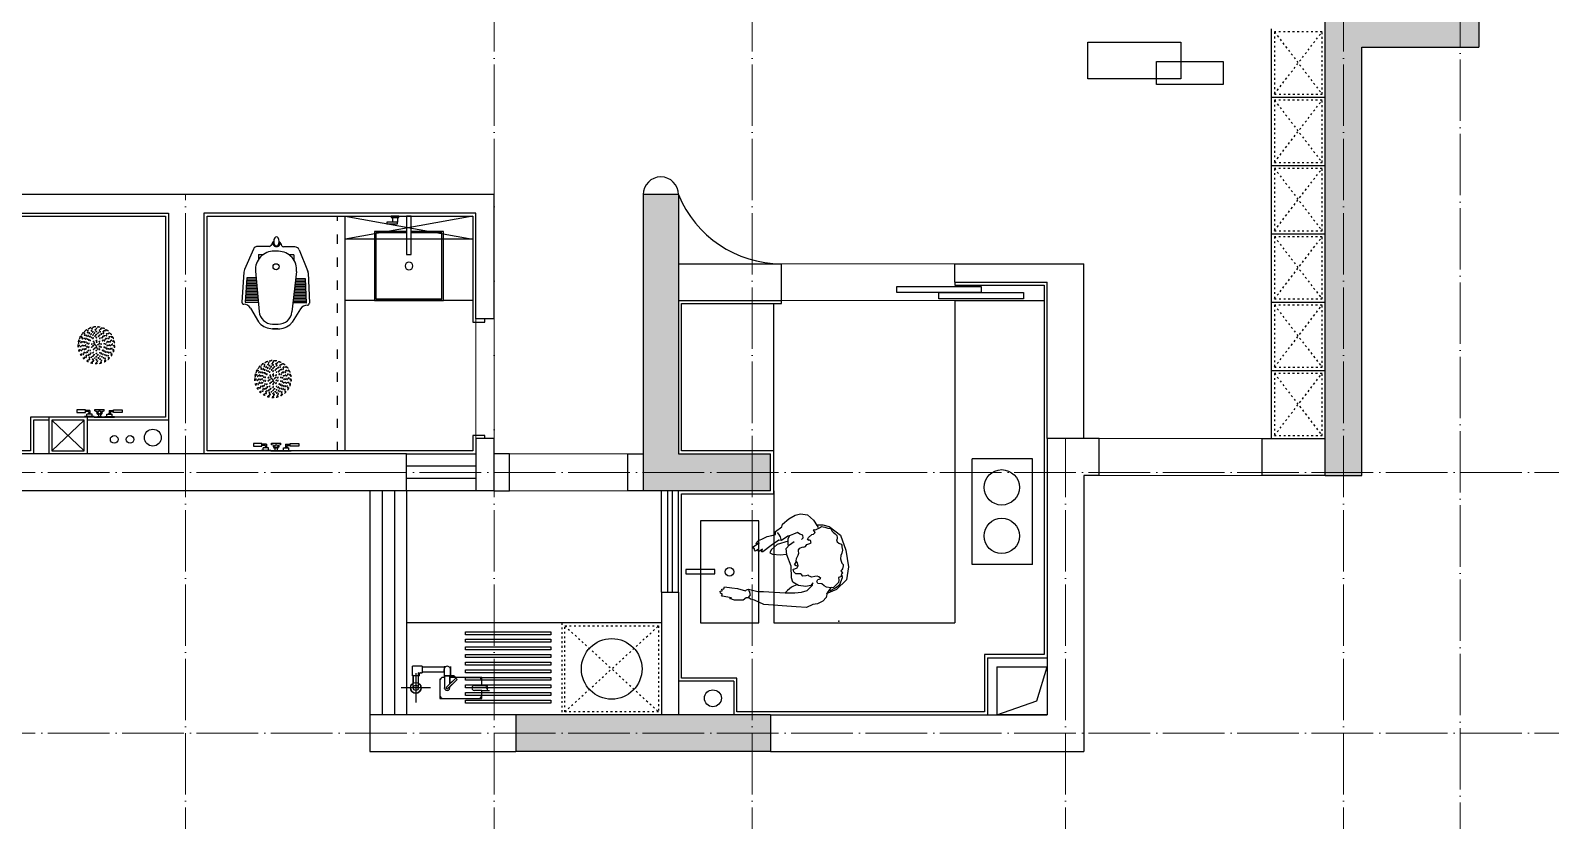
# Model space of a CAD drawing. Header units: inches. Extents: x -50945 to 250244, y -404780 to 18493.
# Drawn here: x 59700 to 69598, y -41871 to -36723 of the extents above; entities that cross this region are included whole.
import ezdxf

# ---------------------------------------------------------------- set-up
doc = ezdxf.new("R2010")
doc.units = ezdxf.units.IN
doc.header["$MEASUREMENT"] = 0
for name, pattern in [('ACAD_ISO03W100', [30, 12, -18]), ('DOTE', [2.42, 2, -0.2, 0.02, -0.2]), ('iGo户型优化31', [0.35, 0.25, -0.1])]:
    doc.linetypes.add(name, pattern=pattern)
for name, color, linetype in [('D-ARCHI', 250, 'Continuous'), ('EVH 立面填充', 8, 'Continuous'), ('IBS-003-建筑窗框', 3, 'Continuous'), ('IBS-182-原建筑非承重墙', 150, 'Continuous'), ('IBS-200-原建筑承重墙柱', 200, 'Continuous'), ('IBS-63-原建筑窗', 63, 'Continuous'), ('IDS-002-门', 60, 'Continuous'), ('IDS-030-造型完成面(看线)', 30, 'Continuous'), ('IDS-040-固定高家具', 40, 'Continuous'), ('IFF-31-卫浴洁具', 31, 'Continuous'), ('IFF-51-活动家具', 51, 'Continuous'), ('iGo户型优化', 7, 'Continuous')]:
    doc.layers.add(name, color=color, linetype=linetype)
doc.layers.add('门', color=65, linetype='Continuous', lineweight=13)

# ---------------------------------------------------------------- blocks, each defined once
blk = doc.blocks.new('11')
at = {"layer": 'IBS-182-原建筑非承重墙'}
for p, q in [((140567.3, -1080.2), (140567.1, -1131.5)), ((140567.3, -1080.2), (140567.1, -1131.5)), ((140840.5, -1081), (140567.3, -1080.2)), ((140575.7, -1080.3), (140567.3, -1080.2)), ((140820, -1080.9), (140587.7, -1080.3)), ((140820, -1080.9), (140587.7, -1080.3)), ((140840.5, -1081), (140820, -1080.9)), ((140840.2, -1209.1), (140840.5, -1081)), ((140840.5, -1101.4), (140840.5, -1081)), ((140996.6, -1245.4), (140997.1, -1054.1)), ((140567.1, -1131.5), (140516.4, -1131.3)), ((140535.4, -1131.4), (140527.6, -1131.4)), ((140528, -1165.5), (140567, -1165.6)), ((140528, -1165.5), (140567, -1165.6)), ((140567, -1165.6), (140535.3, -1165.5)), ((140567.1, -1131.5), (140535.4, -1131.4)), ((140567.1, -1131.5), (140535.4, -1131.4)), ((140567, -1165.6), (140566.9, -1196.4)), ((140567, -1165.6), (140566.9, -1216.9)), ((140567, -1165.6), (140566.9, -1196.4)), ((140614.8, -1165.8), (140567, -1165.6)), ((140567.2, -1100.7), (140567.1, -1131.5)), ((140567.1, -1131.5), (140614.9, -1131.6)), ((140787.9, -1144.5), (140727.7, -1204.5)), ((140775.4, -1157), (140727.7, -1204.5)), ((140797.1, -1153.8), (140736.8, -1213.7)), ((140736.8, -1213.7), (140775.4, -1175.4)), ((140736.8, -1213.7), (140775.4, -1175.4)), ((140775.4, -1175.4), (140775.2, -1227)), ((140775.3, -1217.4), (140775.4, -1175.4)), ((140775.4, -1175.4), (140775.3, -1217.4)), ((140775.4, -1157), (140787.9, -1144.5)), ((140775.4, -1149.1), (140775.4, -1157)), ((140775.4, -1149.1), (140775.4, -1157)), ((140775.4, -1149.1), (140775.4, -1157)), ((140809.4, -1217.5), (140809.6, -1149.2)), ((140809.4, -1227.1), (140809.6, -1149.2)), ((140809.6, -1144.6), (140809.6, -1149.2)), ((140809.6, -1149.2), (140809.6, -1144.6)), ((140840.2, -1197.1), (140840.5, -1101.4)), ((140840.2, -1209.1), (140840.5, -1101.4)), ((140901.2, -1149.5), (141092.5, -1150)), ((140979.7, -1180.1), (140979.5, -1248.1)), ((140979.8, -1149.7), (140979.6, -1227.6)), ((140979.7, -1180.1), (140979.6, -1227.6)), ((141013.9, -1149.8), (141013.7, -1227.7)), ((141013.7, -1227.7), (141013.9, -1180.2)), ((141013.7, -1227.7), (141013.9, -1180.2)), ((140566.9, -1208.4), (140566.9, -1216.9)), ((140566.9, -1216.9), (140769.8, -1217.4)), ((140566.9, -1216.9), (140587.4, -1216.9)), ((140587.4, -1216.9), (140775.3, -1217.4)), ((140587.4, -1216.9), (140740.4, -1217.3)), ((140736.8, -1213.7), (140727.7, -1204.5)), ((140727.7, -1204.5), (140736.8, -1213.7)), ((140750, -1226.9), (140736.8, -1213.7)), ((140740.4, -1217.3), (140750, -1226.9)), ((140775.2, -1227), (140750, -1226.9)), ((140750, -1226.9), (140769.8, -1227)), ((140769.8, -1217.4), (140769.6, -1288.5)), ((140769.7, -1268.6), (140769.6, -1288.5)), ((140769.7, -1268.6), (140769.8, -1227)), ((140769.8, -1227), (140769.7, -1268.6)), ((140812.1, -1227.1), (140769.8, -1227)), ((140775.3, -1217.4), (140775.2, -1227)), ((140775.3, -1217.4), (140775.2, -1227)), ((140775.2, -1227), (140809.4, -1227.1)), ((140803.1, -1285.8), (140812, -1285.8)), ((140954.8, -1285.8), (140803.3, -1285.8)), ((140803.3, -1285.8), (140812, -1285.8)), ((140809.4, -1217.5), (140819.7, -1217.5)), ((140809.4, -1217.5), (140809.4, -1227.1)), ((140812.1, -1251.7), (140812, -1268.8)), ((140812, -1285.8), (140812.1, -1251.7)), ((140812, -1285.8), (140812.1, -1251.7)), ((140812.1, -1251.7), (140812.1, -1220.6)), ((140812.1, -1251.7), (140812.1, -1220.6)), ((140812.1, -1251.7), (140812.1, -1227.1)), ((140812.1, -1251.7), (140954.9, -1251.7)), ((140954.9, -1251.7), (140953, -1251.7)), ((140954.9, -1251.7), (140953, -1251.7)), ((140954.8, -1290.4), (140954.9, -1248.1)), ((140961.8, -1248.1), (140954.9, -1248.1)), ((140954.9, -1250.9), (140954.9, -1251.7)), ((140954.9, -1250.9), (140954.9, -1251.7)), ((140975.4, -1248.1), (140975.5, -1227.6)), ((140975.5, -1234.5), (140975.4, -1248.1)), ((140979.5, -1248.1), (140975.4, -1248.1)), ((140975.4, -1248.1), (140979.5, -1248.1)), ((140975.5, -1234.5), (140975.5, -1227.6)), ((140975.5, -1227.6), (140979.6, -1227.6)), ((140975.5, -1227.6), (141017.8, -1227.7)), ((140979.6, -1227.6), (140975.5, -1227.6)), ((140975.5, -1227.6), (140975.5, -1234.5)), ((140979.5, -1248.1), (140979.6, -1227.6)), ((140979.6, -1227.6), (141013.7, -1227.7)), ((140979.6, -1227.6), (141017.8, -1227.7)), ((141013.7, -1227.7), (141017.8, -1227.7)), ((141017.8, -1227.7), (141013.7, -1227.7)), ((141017.8, -1227.7), (141013.7, -1227.7)), ((141017.8, -1234.6), (141017.7, -1290.5)), ((141017.8, -1234.6), (141017.8, -1227.7)), ((141017.8, -1234.6), (141017.8, -1227.7)), ((141017.8, -1227.7), (141017.8, -1234.6)), ((141017.8, -1234.6), (141017.8, -1227.7)), ((141017.8, -1227.7), (141017.8, -1234.6)), ((140954.8, -1290.4), (140981.7, -1290.5)), ((140981.7, -1290.5), (141017.7, -1290.5))]:
    blk.add_line(p, q, dxfattribs=at)
blk.add_circle((140996.9, -1149.8), 34.9, dxfattribs=at)
for start, end in [(0, 180), (0, 180), (180, 240.52169), (180, 240.52169), (299.17603, 0), (299.17603, 0)]:
    blk.add_arc((140996.9, -1149.8), 34.9, start, end, dxfattribs=at)
for centre, major_axis, start_param, end_param in [((140587.7, -1100.8), (-14.5, 14.5), 5.495149, 7.065946), ((140820, -1101.4), (-14.5, -14.5), 2.353557, 3.924353), ((140553.1, -1148.5), (-17.5, -17.5), -1.141223, -0.024085), ((140539.5, -1139.9), (-6.72, -6.72), 4.378011, 6.612288), ((140531.1, -1157), (-6.72, -6.72), 1.236418, 3.470695), ((140614.9, -1148.7), (-12.1, -12.1), 0.78276, 3.924353), ((140792.5, -1149.1), (-12.1, 12.1), 3.924353, 7.065946), ((140792.5, -1149.1), (-4.6, -4.6), 1.568158, 4.709751), ((140996.9, -1149.8), (-12.1, 12.1), 4.709751, 10.992936), ((140587.4, -1196.4), (-14.5, 14.5), 0.78276, 2.353557), ((140790.8, -1268.7), (-15, 15), 0.78276, 2.986227), ((140790.8, -1268.7), (-15, 15), 2.986227, 3.924353), ((140819.7, -1197), (-14.5, -14.5), 0.78276, 2.353557), ((140961.8, -1234.4), (-9.66, 9.66), 2.353557, 3.924353)]:
    blk.add_ellipse(centre, major_axis=major_axis, ratio=1, start_param=start_param, end_param=end_param, dxfattribs=at)
at = {"layer": 'IBS-182-原建筑非承重墙', "extrusion": (0, 0, -1)}
for start_param, end_param in [(5.500425, 7.071221), (5.500425, 7.071221), (3.929629, 5.500425), (3.929629, 5.500425), (2.358832, 3.929629), (2.358832, 3.929629), (7.071221, 8.642018), (7.071221, 8.642018)]:
    blk.add_ellipse((140996.9, -1149.8), major_axis=(-12.1, 12.1), ratio=1, start_param=start_param, end_param=end_param, dxfattribs=at)
blk = doc.blocks.new('抖音iGo户型优化-0715')
at = {"layer": 'IFF-31-卫浴洁具'}
for points in [[(13559.5, -200880.3), (13529.5, -200880.3), (13529.5, -200630.3), (13559.5, -200630.3)], [(13659.5, -200640.3), (13609.5, -200640.3), (13609.5, -200630.3), (13659.5, -200630.3)], [(13649.5, -200640.3), (13619.5, -200640.3), (13619.5, -200670.3), (13649.5, -200670.3)], [(13689.5, -200680.6), (13619.5, -200680.6), (13619.5, -200670.6), (13689.5, -200670.6)]]:
    blk.add_lwpolyline(points, close=True, dxfattribs=at)
blk.add_lwpolyline([(13559.5, -200730.3), (13769.5, -200730.3), (13769.5, -201180.3), (13319.5, -201180.3), (13319.5, -200730.3), (13529.5, -200730.3)], dxfattribs=at)
at = {"layer": 'iGo户型优化', "color": 251, "ltscale": 333}
blk.add_lwpolyline([(13559.5, -200740.3), (13759.5, -200740.3), (13759.5, -201170.3), (13329.5, -201170.3), (13329.5, -200740.3), (13529.5, -200740.3)], dxfattribs=at)
at = {"layer": 'iGo户型优化', "color": 7}
blk.add_circle((13544.5, -200955.3), 25, dxfattribs=at)
blk = doc.blocks.new('A$C4f8d1d60')
at = {"color": 8}
for p, q in [((3.6, 244, 0), (0, 244, 0)), ((0, 182, 0), (0, 244, 0)), ((3.6, 182, 0), (3.6, 244, 0)), ((3.6, 230.5, 0), (20, 230.5, 0)), ((20, 195.5, 0), (20, 230.5, 0)), ((24, 220, 0), (20, 220, 0)), ((24, 206, 0), (20, 206, 0)), ((24, 206, 0), (24, 220, 0)), ((36, 217, 0), (24, 217, 0)), ((44, 209, 0), (24, 209, 0)), ((48.8, 294, 0), (31.2, 294, 0)), ((31.2, 294, 0), (31.2, 239, 0)), ((31.2, 239, 0), (48.8, 239, 0)), ((36, 217, 0), (36, 239, 0)), ((44, 209, 0), (44, 239, 0)), ((48.8, 239, 0), (48.8, 294, 0)), ((48.8, 294, 0), (48.8, 294, 0)), ((3.6, 182, 0), (0, 182, 0)), ((0, 112, 0), (0, 182, 0)), ((3.6, 159.5, 0), (0, 159.5, 0)), ((0, 159.5, 0), (0, 134.5, 0)), ((3.6, 134.5, 0), (0, 134.5, 0)), ((3.6, 112, 0), (0, 112, 0)), ((0, 112, 0), (0, 50, 0)), ((3.6, 195.5, 0), (20, 195.5, 0)), ((3.6, 134.5, 0), (3.6, 159.5, 0)), ((15.4, 154.5, 0), (3.6, 154.5, 0)), ((15.4, 139.5, 0), (3.6, 139.5, 0)), ((3.6, 112, 0), (3.6, 50, 0)), ((31.2, 164.5, 0), (31.2, 159.5, 0)), ((31.2, 159.5, 0), (36.2, 159.5, 0)), ((31.2, 134.5, 0), (31.2, 129.5, 0)), ((31.2, 134.5, 0), (36.2, 134.2, 0)), ((40.5, 117.7, 0), (50.8, 117.7, 0)), ((41, 177.9, 0), (50.8, 177.9, 0)), ((50.8, 117.7, 0), (50.8, 177.9, 0)), ((3.6, 50, 0), (0, 50, 0)), ((3.6, 98.5, 0), (20, 98.5, 0)), ((3.6, 63.5, 0), (20, 63.5, 0)), ((20, 98.5, 0), (20, 63.5, 0)), ((24, 88, 0), (20, 88, 0)), ((24, 74, 0), (20, 74, 0)), ((24, 88, 0), (24, 74, 0)), ((44, 85, 0), (24, 85, 0)), ((36, 77, 0), (24, 77, 0)), ((31.2, 0, 0), (31.2, 55, 0)), ((31.2, 55, 0), (48.8, 55, 0)), ((48.8, 0, 0), (31.2, 0, 0)), ((36, 77, 0), (36, 55, 0)), ((44, 85, 0), (44, 55, 0)), ((48.8, 55, 0), (48.8, 0, 0)), ((48.8, 0, 0), (48.8, 0, 0))]:
    blk.add_line(p, q, dxfattribs=at)
at = {"color": 8, "linetype": 'ACAD_ISO03W100'}
for centre, radius in [((468.8, 126.7, 0), 120), ((468.8, 126.7, 0), 118), ((389.6, 205.9, 0), 3), ((401.4, 203.3, 0), 3), ((412.8, 223.7, 0), 3), ((422.8, 206.4, 0), 3), ((423.5, 218.1, 0), 3), ((425.9, 196.6, 0), 3), ((439.9, 234.9, 0), 3), ((445, 215.6, 0), 3), ((446.6, 195.2, 0), 3), ((447.4, 205.9, 0), 3), ((448.7, 226.8, 0), 3), ((468.8, 238.7, 0), 3), ((468.8, 218.7, 0), 3), ((468.8, 198.7, 0), 3), ((470.5, 208.7, 0), 3), ((475.3, 228.5, 0), 3), ((491.1, 195.2, 0), 3), ((492.7, 215.6, 0), 3), ((493.6, 204.9, 0), 3), ((497.8, 234.9, 0), 3), ((501.4, 223.4, 0), 3), ((514.8, 206.4, 0), 3), ((524.8, 223.7, 0), 3), ((525.3, 211.7, 0), 3), ((548, 205.9, 0), 3), ((356.8, 126.7, 0), 3), ((360.7, 155.7, 0), 3), ((360.7, 97.8, 0), 3), ((367, 133.2, 0), 3), ((368.8, 106.7, 0), 3), ((371.8, 182.7, 0), 3), ((372.2, 159.3, 0), 3), ((376.8, 126.7, 0), 3), ((380, 150.6, 0), 3), ((380, 102.9, 0), 3), ((383.9, 183.2, 0), 3), ((387.5, 116.8, 0), 3), ((387.9, 140.1, 0), 3), ((389.2, 172.7, 0), 3), ((395, 162.3, 0), 3), ((396.8, 126.7, 0), 3), ((400.4, 149, 0), 3), ((400.4, 104.5, 0), 3), ((403.8, 191.8, 0), 3), ((407.6, 136.2, 0), 3), ((408, 181.7, 0), 3), ((408.6, 112, 0), 3), ((410.6, 169.1, 0), 3), ((415.8, 158.9, 0), 3), ((416.8, 126.7, 0), 3), ((422, 149.3, 0), 3), ((422, 104.2, 0), 3), ((426.5, 185, 0), 3), ((432.2, 176.7, 0), 3), ((436.4, 167.4, 0), 3), ((436.8, 126.7, 0), 3), ((443, 145.6, 0), 3), ((443, 107.9, 0), 3), ((448.2, 134.3, 0), 3), ((450.1, 115.3, 0), 3), ((454.1, 187, 0), 3), ((456.8, 126.7, 0), 3), ((457.3, 177.4, 0), 3), ((459, 157.2, 0), 3), ((459, 96.3, 0), 3), ((461.8, 147.6, 0), 3), ((466.1, 104.9, 0), 3), ((468.8, 126.7, 0), 5), ((474.8, 137.1, 0), 3), ((474.8, 116.4, 0), 3), ((478.3, 188, 0), 3), ((478.7, 157.2, 0), 3), ((478.7, 96.3, 0), 3), ((480.4, 177.4, 0), 3), ((480.8, 145.2, 0), 3), ((484.2, 111, 0), 3), ((490.7, 128.9, 0), 3), ((494.7, 145.6, 0), 3), ((494.7, 107.9, 0), 3), ((500.8, 126.7, 0), 3), ((501, 179.8, 0), 3), ((501.3, 167.4, 0), 3), ((511.2, 185, 0), 3), ((514.6, 194.8, 0), 3), ((515.7, 149.3, 0), 3), ((515.7, 104.2, 0), 3), ((518.8, 163.4, 0), 3), ((520.8, 126.7, 0), 3), ((527.1, 169.1, 0), 3), ((529.1, 141.5, 0), 3), ((530.1, 117.3, 0), 3), ((531.9, 179.2, 0), 3), ((533.9, 191.8, 0), 3), ((537.3, 149, 0), 3), ((537.3, 104.5, 0), 3), ((540.8, 126.7, 0), 3), ((544.1, 159.3, 0), 3), ((545.4, 194.2, 0), 3), ((548.5, 172.7, 0), 3), ((549.8, 113.4, 0), 3), ((550.2, 136.7, 0), 3), ((557.7, 150.6, 0), 3), ((557.7, 102.9, 0), 3), ((560.2, 172, 0), 3), ((560.8, 126.7, 0), 3), ((565.8, 182.7, 0), 3), ((568.8, 146.8, 0), 3), ((570.6, 120.3, 0), 3), ((577, 155.7, 0), 3), ((577, 97.8, 0), 3), ((580.8, 126.7, 0), 3), ((371.8, 70.7, 0), 3), ((377.5, 81.5, 0), 3), ((389.2, 80.7, 0), 3), ((389.6, 47.6, 0), 3), ((392.3, 59.3, 0), 3), ((393.6, 94.2, 0), 3), ((403.8, 61.7, 0), 3), ((405.8, 74.3, 0), 3), ((410.6, 84.4, 0), 3), ((412.3, 41.8, 0), 3), ((412.8, 29.8, 0), 3), ((418.8, 90.1, 0), 3), ((422.8, 47.1, 0), 3), ((423.1, 58.7, 0), 3), ((426.5, 68.5, 0), 3), ((436.2, 30.1, 0), 3), ((436.4, 86.1, 0), 3), ((436.7, 73.7, 0), 3), ((439.9, 18.6, 0), 3), ((444.1, 48.6, 0), 3), ((445, 37.9, 0), 3), ((446.6, 58.3, 0), 3), ((457.3, 76.1, 0), 3), ((459.4, 65.5, 0), 3), ((462.4, 25, 0), 3), ((467.2, 44.8, 0), 3), ((468.8, 54.7, 0), 3), ((468.8, 34.7, 0), 3), ((468.8, 14.7, 0), 3), ((480.4, 76.1, 0), 3), ((483.6, 66.5, 0), 3), ((488.9, 26.7, 0), 3), ((490.3, 47.6, 0), 3), ((491.1, 58.3, 0), 3), ((492.7, 37.9, 0), 3), ((497.8, 18.6, 0), 3), ((501.3, 86.1, 0), 3), ((505.5, 76.8, 0), 3), ((511.2, 68.5, 0), 3), ((511.7, 56.9, 0), 3), ((514.1, 35.4, 0), 3), ((514.8, 47.1, 0), 3), ((521.8, 94.6, 0), 3), ((524.8, 29.8, 0), 3), ((527.1, 84.4, 0), 3), ((529.7, 71.8, 0), 3), ((533.9, 61.7, 0), 3), ((536.2, 50.2, 0), 3), ((542.7, 91.2, 0), 3), ((548, 47.6, 0), 3), ((548.5, 80.7, 0), 3), ((553.8, 70.3, 0), 3), ((565.5, 94.2, 0), 3), ((565.8, 70.7, 0), 3)]:
    blk.add_circle(centre, radius, dxfattribs=at)
at = {"color": 8}
blk.add_circle((31.2, 147, 0), 9.39, dxfattribs=at)
for centre, radius, start, end in [((31.2, 147, 0), 17.5, 89.99388, 154.61694), ((31.2, 147, 0), 17.5, 205.37081, 269.99388), ((31.2, 147, 0), 12.5, 89.99388, 269.99388), ((63.6, 132.7, 0), 27.5, 176.83262, 212.95443), ((74.7, 159.2, 0), 38.6, 151.01819, 179.60297)]:
    blk.add_arc(centre, radius, start, end, dxfattribs=at)
blk = doc.blocks.new('抖音iGo户型优化-0721')
at = {"layer": 'IFF-31-卫浴洁具', "ltscale": 100}
for p, q in [((23051.6, -200812.2), (22992.6, -200945.2)), ((23154.8, -200795.4), (23079.4, -200794.4)), ((23213.8, -200826.2), (23185.7, -200825.8)), ((23321, -200797.7), (23245.6, -200796.7)), ((23348.3, -200816.3), (23403.6, -200950.8)), ((23084.4, -200846.4), (23083.9, -200879.7)), ((23084.4, -200846.4), (23116.3, -200846.8)), ((23314.6, -200849.5), (23282.6, -200849.1)), ((23314.6, -200849.5), (23314.1, -200882.9)), ((22988.4, -200962.2), (22975.7, -201159)), ((23008, -200998.5), (22997.4, -201159)), ((23070.8, -201029.4), (23006, -201028.5)), ((23070, -201019.4), (23006.7, -201018.5)), ((23069.1, -201009.3), (23007.3, -201008.5)), ((23068.8, -200999.3), (23008, -200998.5)), ((23064.5, -200955.1), (23087.1, -201218.7)), ((23331.5, -200958.7), (23301.7, -201221.6)), ((23324.3, -201022.8), (23387.6, -201023.7)), ((23325.4, -201012.9), (23387.2, -201013.7)), ((23326, -201002.9), (23386.8, -201003.7)), ((23386.8, -201003.7), (23393, -201164.5)), ((23407.4, -200967.9), (23414.7, -201165)), ((23079.4, -201129.5), (22999.4, -201128.4)), ((23078.6, -201119.5), (23000.1, -201118.4)), ((23077.7, -201109.5), (23000.7, -201108.4)), ((23076.9, -201099.5), (23001.4, -201098.4)), ((23076, -201089.4), (23002, -201088.4)), ((23075.1, -201079.4), (23002.7, -201078.4)), ((23074.3, -201069.4), (23003.4, -201068.5)), ((23073.4, -201059.4), (23004, -201058.5)), ((23072.6, -201049.4), (23004.7, -201048.5)), ((23071.7, -201039.4), (23005.4, -201038.5)), ((23312.9, -201122.7), (23391.4, -201123.8)), ((23314.1, -201112.7), (23391.1, -201113.8)), ((23315.2, -201102.7), (23390.7, -201103.8)), ((23316.3, -201092.7), (23390.3, -201093.7)), ((23317.5, -201082.8), (23389.9, -201083.7)), ((23318.6, -201072.8), (23389.5, -201073.7)), ((23319.7, -201062.8), (23389.1, -201063.7)), ((23320.9, -201052.8), (23388.7, -201053.7)), ((23322, -201042.8), (23388.3, -201043.7)), ((23323.1, -201032.8), (23387.9, -201033.7)), ((22997.4, -201159), (23082.1, -201160.2)), ((23081.2, -201149.5), (22998.1, -201148.4)), ((23080.3, -201139.5), (22998.7, -201138.4)), ((23031.4, -201196.4), (23083.8, -201285.4)), ((23358, -201200.9), (23303.2, -201288.4)), ((23393, -201164.5), (23308.3, -201163.3)), ((23309.5, -201152.6), (23392.6, -201153.8)), ((23310.7, -201142.7), (23392.2, -201143.8)), ((23311.8, -201132.7), (23391.8, -201133.8)), ((23175.5, -201300.9), (23211, -201301.4)), ((23175.1, -201330.9), (23210.6, -201331.4)), ((23210.6, -201331.4), (23175.1, -201330.9))]:
    blk.add_line(p, q, dxfattribs=at)
blk.add_circle((23198.4, -200927.2), 20, dxfattribs=at)
for centre, radius, start, end in [((23200.9, -200746.1), 13.4, 34.04572, 144.38623), ((23079, -200824.4), 30, 89.21598, 156.07815), ((23184.1, -200945.8), 120, 89.21598, 184.42439), ((23154.9, -200785.4), 10, 269.21598, 339.71582), ((23226.7, -200811.9), 66.5, 131.3509, 159.71582), ((23200.5, -200771.2), 25, 179.21598, 359.21598), ((23227, -200762.6), 44.3, 146.67085, 211.76111), ((23200.4, -200778.5), 13.4, 214.04572, 324.38623), ((23174.3, -200761.9), 44.3, 326.67085, 31.76111), ((23212.2, -200946.2), 120, 354.00757, 89.21598), ((23173.3, -200811.2), 66.5, 18.71613, 47.08106), ((23245.7, -200786.7), 10, 198.71613, 269.21598), ((23320.6, -200827.7), 30, 22.35381, 89.21598), ((23038.3, -200965.4), 50, 156.07815, 176.28889), ((23357.4, -200969.8), 50, 2.14307, 22.35381), ((22987.6, -201159.8), 12, 176.28889, 270.6079), ((22988.3, -201221.8), 50, 30.48691, 90.6079), ((23176.8, -201211), 90, 184.91056, 269.21598), ((23212.3, -201211.4), 90, 269.21598, 353.5214), ((23400.4, -201227.4), 50, 87.82405, 147.94505), ((23402.7, -201165.5), 12, 267.82405, 2.14307), ((23126.9, -201260), 50, 210.48691, 224.50672), ((23176.8, -201211), 120, 224.50672, 269.21598), ((23212.3, -201211.4), 120, 269.21598, 313.92524), ((23260.8, -201261.9), 50, 313.92524, 327.94505)]:
    blk.add_arc(centre, radius, start, end, dxfattribs=at)
blk = doc.blocks.new('hjytju')
at = {"layer": 'IBS-182-原建筑非承重墙'}
blk.add_point((65519.8, -40601.3), dxfattribs=at)
at = {"layer": 'IFF-31-卫浴洁具', "ltscale": 0.02}
for points in [[(64998.4, -40611.2), (64998.4, -39946.2), (64618.4, -39946.2), (64618.4, -40611.2)], [(64713.4, -40292.9), (64713.4, -40264.4), (64523.4, -40264.4), (64523.4, -40292.9)]]:
    blk.add_lwpolyline(points, close=True, dxfattribs=at)
blk.add_circle((64808.4, -40278.7), 28.5, dxfattribs=at)
at = {"layer": 'iGo户型优化', "color": 251}
for p, q in [((65108.5, -40015.3), (65149.1, -39986.2)), ((65149.1, -39986.2), (65152.7, -39967.8)), ((65152.7, -39967.8), (65194, -39933.4)), ((65194, -39933.4), (65235.6, -39909.5)), ((65235.6, -39909.5), (65269.5, -39901.3)), ((65269.5, -39901.3), (65316.6, -39906.5)), ((65316.6, -39906.5), (65355.6, -39943.3)), ((65355.6, -39943.3), (65378.5, -39979.7)), ((65371.7, -39972.2), (65416.2, -39972.6)), ((65378.5, -39979.7), (65386.1, -39990.2)), ((65394.9, -39992.7), (65407.5, -39983.1)), ((65407.5, -39983.1), (65428.4, -39988.1)), ((65416.2, -39972.6), (65457.1, -39982.5)), ((65428.4, -39988.1), (65447.8, -39995.3)), ((65457.1, -39982.5), (65530.1, -40039.5)), ((64982, -40096.1), (64985.5, -40086.6)), ((64985.5, -40086.6), (64995.9, -40075.7)), ((64995.9, -40075.7), (65018.8, -40066)), ((65018.8, -40066), (65052.8, -40048.9)), ((65052.8, -40048.9), (65083.7, -40043)), ((65128.2, -40071.8), (65080, -40107.6)), ((65083.7, -40043), (65107, -40035.1)), ((65107, -40035.1), (65108.5, -40015.3)), ((65190, -40079.1), (65117.6, -40100.4)), ((65129.9, -40034.2), (65120.4, -40021.9)), ((65146.3, -40073.7), (65128.2, -40071.8)), ((65140.3, -40051.7), (65129.9, -40034.2)), ((65143.6, -40068.8), (65140.3, -40051.7)), ((65187.2, -40046.4), (65146.3, -40073.7)), ((65204, -40041.4), (65187.2, -40046.4)), ((65189.4, -40104.4), (65190.4, -40063.5)), ((65190.4, -40063.5), (65199.2, -40044.1)), ((65197.9, -40102.8), (65229.2, -40080.9)), ((65225.6, -40033.7), (65204, -40041.4)), ((65250, -40022), (65225.6, -40033.7)), ((65266.3, -40033.1), (65250, -40022)), ((65285.3, -40040.1), (65266.3, -40033.1)), ((65276.5, -40068.3), (65286.9, -40057.5)), ((65286.9, -40057.5), (65285.3, -40040.1)), ((65315.5, -40069.3), (65321.9, -40055.4)), ((65323.8, -40074.9), (65315.5, -40069.3)), ((65321.9, -40055.4), (65343.3, -40035.1)), ((65324.9, -40071.1), (65323.8, -40074.9)), ((65336.3, -40074.3), (65324.9, -40071.1)), ((65339.3, -40090), (65336.3, -40074.3)), ((65343.3, -40035.1), (65355.5, -40032.7)), ((65353.7, -40004.2), (65362.4, -40002.5)), ((65356.4, -40009.1), (65353.7, -40004.2)), ((65355.5, -40032.7), (65366.1, -40021.7)), ((65366.1, -40021.7), (65356.4, -40009.1)), ((65362.4, -40002.5), (65370.1, -40004.7)), ((65370.1, -40004.7), (65373.2, -40002.3)), ((65373.2, -40002.3), (65394.9, -39992.7)), ((65447.8, -39995.3), (65464.2, -39995.8)), ((65464.2, -39995.8), (65467.4, -39993.4)), ((65467.4, -39993.4), (65468.8, -39991.3)), ((65468.8, -39991.3), (65470.8, -40001.7)), ((65470.8, -40001.7), (65474.5, -40011.9)), ((65474.5, -40011.9), (65483.5, -40021)), ((65483.5, -40021), (65496.3, -40031.2)), ((65496.3, -40031.2), (65507.3, -40041.7)), ((65508.2, -40065.1), (65503.6, -40069.6)), ((65503.6, -40069.6), (65508, -40083.2)), ((65507.3, -40041.7), (65510, -40055.7)), ((65508, -40083.2), (65520.4, -40091.6)), ((65510, -40055.7), (65508.2, -40065.1)), ((65530.1, -40039.5), (65564.7, -40137.5)), ((64964.1, -40113.7), (65000.5, -40090.8)), ((64964.6, -40126), (64964.1, -40113.7)), ((64971.8, -40126.4), (64964.6, -40126)), ((64970, -40135.6), (64971.8, -40126.4)), ((64976.8, -40143.2), (64970, -40135.6)), ((64997.4, -40130.4), (64976.8, -40143.2)), ((65000.5, -40090.8), (64982, -40096.1)), ((64994.5, -40143.3), (64997.4, -40130.4)), ((65003.8, -40145.1), (64994.5, -40143.3)), ((65022.3, -40131), (65003.8, -40145.1)), ((65016.7, -40148), (65022.3, -40131)), ((65025.6, -40148.1), (65016.7, -40148)), ((65080, -40107.6), (65025.6, -40148.1)), ((65078.4, -40136.2), (65069.6, -40155.6)), ((65069.6, -40155.6), (65087.3, -40164.7)), ((65117.6, -40100.4), (65078.4, -40136.2)), ((65087.3, -40164.7), (65137.9, -40169.2)), ((65137.9, -40169.2), (65179.7, -40163.3)), ((65175.9, -40126.5), (65197.9, -40102.8)), ((65180.3, -40168.2), (65175.9, -40126.5)), ((65210.3, -40242.2), (65180.3, -40168.2)), ((65245, -40192.9), (65255.3, -40171.1)), ((65255.3, -40171.1), (65260, -40157.6)), ((65257.3, -40143.6), (65257.7, -40136.3)), ((65260, -40157.6), (65257.3, -40143.6)), ((65257.7, -40136.3), (65266.2, -40123.8)), ((65266.2, -40123.8), (65284.7, -40116.7)), ((65284.7, -40116.7), (65290.3, -40117.4)), ((65290.3, -40117.4), (65302.2, -40113.4)), ((65302.2, -40113.4), (65312.4, -40100.6)), ((65312.4, -40100.6), (65330.9, -40093.4)), ((65330.9, -40093.4), (65339.3, -40090)), ((65520.4, -40091.6), (65534.3, -40098)), ((65532.2, -40172.5), (65531, -40194.4)), ((65540.1, -40156.6), (65532.2, -40172.5)), ((65534.3, -40098), (65539.5, -40106.1)), ((65539.5, -40106.1), (65539.4, -40115.1)), ((65539.4, -40115.1), (65543.7, -40137.8)), ((65543.7, -40137.8), (65540.1, -40156.6)), ((65564.7, -40137.5), (65581.8, -40245.9)), ((65210.7, -40318.4), (65210.3, -40242.2)), ((65221.7, -40260.6), (65234.3, -40260)), ((65227.1, -40279.4), (65221.7, -40260.6)), ((65240.3, -40291.4), (65227.1, -40279.4)), ((65231.6, -40232.9), (65238.5, -40222.7)), ((65241.8, -40239.8), (65231.6, -40232.9)), ((65234.3, -40260), (65249.3, -40253.5)), ((65238.5, -40222.7), (65246.9, -40210.5)), ((65253, -40243), (65241.8, -40239.8)), ((65242.8, -40209.6), (65245, -40192.9)), ((65250.3, -40220.8), (65242.8, -40209.6)), ((65246.9, -40210.5), (65247.1, -40209.7)), ((65249.3, -40253.5), (65254, -40240)), ((65254, -40240), (65250.3, -40220.8)), ((65253.7, -40245), (65253, -40243)), ((65531, -40194.4), (65534, -40210.1)), ((65539.1, -40265.2), (65533.1, -40271.7)), ((65533.1, -40271.7), (65540.6, -40282.9)), ((65534, -40210.1), (65539.8, -40221.6)), ((65543.3, -40258.9), (65539.1, -40265.2)), ((65539.8, -40221.6), (65547, -40231.1)), ((65540.6, -40282.9), (65545.1, -40287.5)), ((65548.7, -40239.8), (65543.3, -40258.9)), ((65547, -40231.1), (65548.7, -40239.8)), ((65581.8, -40245.9), (65569.8, -40331.5)), ((64770.1, -40390), (64776.4, -40376.4)), ((64776.4, -40376.4), (64823.8, -40383.3)), ((64823.8, -40383.3), (64860, -40387)), ((65211.5, -40378.5), (65185.3, -40399.5)), ((65221.3, -40346.5), (65210.7, -40318.4)), ((65247.8, -40362.3), (65211.5, -40378.5)), ((65257.4, -40368), (65221.3, -40346.5)), ((65251.4, -40292.9), (65240.3, -40291.4)), ((65269.2, -40291.3), (65251.4, -40292.9)), ((65304.8, -40374.9), (65257.4, -40368)), ((65275.7, -40297.3), (65269.2, -40291.3)), ((65284.7, -40306.4), (65275.7, -40297.3)), ((65306, -40304.2), (65284.7, -40306.4)), ((65337.3, -40368.7), (65304.8, -40374.9)), ((65319.9, -40301.5), (65306, -40304.2)), ((65313.5, -40401.6), (65331.4, -40384)), ((65326.5, -40307.5), (65319.9, -40301.5)), ((65343.9, -40313.2), (65326.5, -40307.5)), ((65331.4, -40384), (65347.3, -40365)), ((65349.8, -40350.4), (65337.3, -40368.7)), ((65363.1, -40309.5), (65343.9, -40313.2)), ((65347.3, -40365), (65349.8, -40350.4)), ((65378.8, -40306.5), (65363.1, -40309.5)), ((65376.4, -40341.3), (65383.1, -40329.2)), ((65382.5, -40354.6), (65376.4, -40341.3)), ((65390.6, -40311.5), (65378.8, -40306.5)), ((65408.3, -40356.9), (65382.5, -40354.6)), ((65383.1, -40329.2), (65391.5, -40325.8)), ((65403.4, -40321.7), (65390.6, -40311.5)), ((65391.5, -40325.8), (65403.4, -40321.7)), ((65423.5, -40370.3), (65408.3, -40356.9)), ((65439.8, -40379.8), (65423.5, -40370.3)), ((65467.6, -40383.6), (65439.8, -40379.8)), ((65461.1, -40403.6), (65497.9, -40382.4)), ((65473.1, -40380.5), (65464.7, -40385.2)), ((65485.4, -40382), (65467.6, -40383.6)), ((65499.1, -40368.5), (65485.4, -40382)), ((65497.9, -40382.4), (65527.4, -40360.8)), ((65517, -40348.8), (65499.1, -40368.5)), ((65569.8, -40331.5), (65505.6, -40395.1)), ((65519.3, -40332.2), (65517, -40348.8)), ((65536.6, -40309), (65518, -40316.1)), ((65518, -40316.1), (65519.3, -40332.2)), ((65527.4, -40360.8), (65543.6, -40315.2)), ((65536.7, -40290.9), (65535.2, -40302)), ((65535.2, -40302), (65536.6, -40309)), ((65538.8, -40292.3), (65536.7, -40290.9)), ((65545.1, -40287.5), (65538.8, -40292.3)), ((65543.6, -40315.2), (65542.3, -40300.7)), ((64746.4, -40405.1), (64760.1, -40402.5)), ((64749, -40418.8), (64746.4, -40405.1)), ((64762.9, -40426.8), (64749, -40418.8)), ((64756.7, -40431.5), (64762.9, -40426.8)), ((64759.8, -40438), (64756.7, -40431.5)), ((64758.1, -40392.3), (64770.1, -40390)), ((64760.1, -40402.5), (64758.1, -40392.3)), ((64820.2, -40447.8), (64759.8, -40438)), ((64810.6, -40453.2), (64820.2, -40447.8)), ((64840.9, -40463.3), (64810.6, -40453.2)), ((64895.9, -40463.5), (64840.9, -40463.3)), ((64860, -40387), (64912.5, -40401.8)), ((64916.2, -40449), (64895.9, -40463.5)), ((64912.5, -40401.8), (64918.7, -40397.1)), ((64933.6, -40447.4), (64916.2, -40449)), ((64918.7, -40397.1), (64932.1, -40392.8)), ((64938.1, -40405.8), (64930.3, -40402)), ((64932.1, -40392.8), (64993.5, -40407.7)), ((64944.2, -40456.1), (64933.6, -40447.4)), ((64934.7, -40443.7), (64944.4, -40429.4)), ((64944.4, -40429.4), (64938.1, -40405.8)), ((64970.4, -40463.5), (64944.2, -40456.1)), ((65031, -40492.7), (64970.4, -40463.5)), ((64993.5, -40407.7), (65028.7, -40406.3)), ((65028.7, -40406.3), (65170.8, -40416.4)), ((65170.8, -40416.4), (65234.4, -40414.9)), ((65185.3, -40399.5), (65171.4, -40416.4)), ((65234.4, -40414.9), (65276.4, -40412.2)), ((65276.4, -40412.2), (65313.5, -40401.6)), ((65415, -40469.1), (65381.4, -40487.9)), ((65437.1, -40445.4), (65415, -40469.1)), ((65443.9, -40415.8), (65437.1, -40445.4)), ((65505.6, -40395.1), (65438, -40422.2)), ((65464.7, -40385.2), (65443.9, -40415.8)), ((65241.4, -40507.5), (65031, -40492.7)), ((65309.4, -40510.5), (65241.4, -40507.5)), ((65350.2, -40492.1), (65309.4, -40510.5)), ((65381.4, -40487.9), (65350.2, -40492.1))]:
    blk.add_line(p, q, dxfattribs=at)

msp = doc.modelspace()

# ---------------------------------------------------------------- hatches: boundary and pattern name
at = {"layer": 'EVH 立面填充'}
h = msp.add_hatch(color=256, dxfattribs=at)
h.dxf.hatch_style = 1
h.paths.add_polyline_path([(68369.86, -36832.68), (69129.86, -36832.68), (69129.86, -36592.68), (68129.86, -36592.68), (68129.86, -39622.68), (68369.86, -39622.68)])
h = msp.add_hatch(color=256, dxfattribs=at)
h.dxf.hatch_style = 1
h.paths.add_polyline_path([(64519.56, -39722.68), (64519.56, -39482.68), (63919.56, -39482.68), (63919.56, -37792.68), (63689.56, -37792.68), (63689.56, -39722.68)])
h = msp.add_hatch(color=256, dxfattribs=at)
h.dxf.hatch_style = 1
h.paths.add_polyline_path([(62859.56, -41182.68), (62859.56, -41421.01), (64519.56, -41421.01), (64519.56, -41182.68)])

# ---------------------------------------------------------------- linework, layer by layer
for points in [[(66585.07, -36800.3), (67191.19, -36800.3), (67191.19, -37037.94), (66585.07, -37037.94)], [(67032.67, -36926.11), (67466.28, -36926.11), (67466.28, -37075.22), (67032.67, -37075.22)]]:
    msp.add_lwpolyline(points, close=True)
for p in [(67779.86, -37157.68), (67779.86, -37602.68), (67779.86, -38047.68), (67779.86, -38492.68), (67779.86, -38937.68)]:
    msp.add_point(p)
at = {"layer": 'D-ARCHI', "color": 251, "linetype": 'DOTE', "lineweight": 5, "ltscale": 200}
for p, q in [((62719.56, -44121.01), (62719.56, -29172.43)), ((64399.56, -44121.01), (64399.56, -29172.43)), ((69009.86, -43121.01), (69009.86, -29172.43)), ((68249.86, -44121.01), (68249.86, -36592.68)), ((60709.56, -44121.01), (60709.56, -37792.68)), ((66439.56, -44121.01), (66439.56, -39382.68)), ((71829.86, -39602.68), (51502.61, -39602.68)), ((71829.86, -41301.01), (51502.61, -41301.01))]:
    msp.add_line(p, q, dxfattribs=at)
at = {"layer": 'IBS-003-建筑窗框', "color": 251, "ltscale": 10}
for p, q in [((62149.56, -39482.68), (62599.56, -39482.68)), ((61909.56, -39722.68), (61909.56, -41182.68)), ((62599.56, -39722.68), (62149.56, -39722.68)), ((62149.56, -39722.68), (62149.56, -41182.68)), ((63809.56, -40382.68), (63809.56, -39722.68)), ((63919.56, -40382.68), (63919.56, -39722.68))]:
    msp.add_line(p, q, dxfattribs=at)
at = {"layer": 'IBS-182-原建筑非承重墙'}
for p, q in [((62719.56, -37792.68), (59069.56, -37792.68)), ((62719.56, -38602.68), (62719.56, -37792.68)), ((58899.56, -37912.68), (60599.56, -37912.68)), ((60599.56, -37912.68), (60599.56, -39482.68)), ((62599.56, -37912.68), (60829.56, -37912.68)), ((60829.56, -37912.68), (60829.56, -39482.68)), ((62599.56, -38602.68), (62599.56, -37912.68)), ((63919.56, -38242.68), (64589.56, -38242.68)), ((64589.56, -38482.68), (64589.56, -38242.68)), ((65719.56, -38242.68), (66559.56, -38242.68)), ((65719.56, -38362.68), (65719.56, -38242.68)), ((66559.56, -39382.68), (66559.56, -38242.68)), ((65719.56, -38362.68), (66319.56, -38362.68)), ((66319.56, -39382.68), (66319.56, -38362.68)), ((63919.56, -38482.68), (64589.56, -38482.68)), ((62719.56, -38602.68), (62599.56, -38602.68)), ((59719.56, -39262.68), (59719.56, -39482.68)), ((59819.56, -39262.68), (59719.56, -39262.68)), ((59819.56, -39242.68), (59819.56, -39482.68)), ((59839.56, -39462.68), (60049.56, -39262.68)), ((59839.56, -39262.68), (60049.56, -39462.68)), ((60069.56, -39242.68), (60069.56, -39482.68)), ((60599.56, -39262.68), (60069.56, -39262.68)), ((62719.56, -39382.68), (62599.56, -39382.68)), ((62599.56, -39382.68), (62599.56, -39722.68)), ((62719.56, -39722.68), (62719.56, -39382.68)), ((66659.56, -39382.68), (66319.56, -39382.68)), ((66319.56, -39382.68), (66319.56, -41182.68)), ((66659.56, -39622.68), (66659.56, -39382.68)), ((67719.86, -39622.68), (67719.86, -39382.68)), ((67719.86, -39382.68), (68129.86, -39382.68)), ((60829.56, -39482.68), (59449.56, -39482.68)), ((62149.56, -39482.68), (60829.56, -39482.68)), ((62149.56, -39722.68), (62149.56, -39482.68)), ((62819.56, -39482.68), (62719.56, -39482.68)), ((62819.56, -39722.68), (62819.56, -39482.68)), ((63589.56, -39722.68), (63589.56, -39482.68)), ((63589.56, -39482.68), (63689.56, -39482.68)), ((66659.56, -39622.68), (66559.56, -39622.68)), ((66559.56, -39622.68), (66559.56, -41421.01)), ((68129.86, -39622.68), (67719.86, -39622.68)), ((61909.56, -39722.68), (59449.56, -39722.68)), ((62149.56, -39722.68), (61909.56, -39722.68)), ((62719.56, -39722.68), (62599.56, -39722.68)), ((62719.56, -39722.68), (62819.56, -39722.68)), ((63689.56, -39722.68), (63589.56, -39722.68)), ((63809.56, -40382.68), (63809.56, -41182.68)), ((63809.56, -40382.68), (63919.56, -40382.68)), ((63919.56, -40382.68), (63919.56, -41182.68)), ((65931.33, -40809.69), (65931.33, -41182.68)), ((65931.33, -40809.69), (66319.56, -40809.69)), ((65991.33, -40869.69), (65991.33, -41182.68)), ((65991.33, -40869.69), (66319.56, -40869.69)), ((66253.03, -41090.1), (66319.56, -40869.69)), ((64279.56, -40962.68), (63919.56, -40962.68)), ((64279.56, -40962.68), (64279.56, -41182.68)), ((65991.33, -41182.68), (66253.03, -41090.1)), ((62859.56, -41182.68), (61909.56, -41182.68)), ((61909.56, -41182.68), (61909.56, -41421.01)), ((64519.56, -41182.68), (66319.56, -41182.68)), ((66319.56, -41182.68), (65991.33, -41182.68)), ((61909.56, -41421.01), (62859.56, -41421.01)), ((64519.56, -41421.01), (66559.56, -41421.01))]:
    msp.add_line(p, q, dxfattribs=at)
msp.add_lwpolyline([(59839.56, -39462.68), (60049.56, -39462.68), (60049.56, -39262.68), (59839.56, -39262.68)], close=True, dxfattribs=at)
for centre, radius in [((60245.25, -39387.49), 25), ((60348.59, -39387.49), 25), ((60496.75, -39376.06), 55), ((64143.61, -41074.24), 55)]:
    msp.add_circle(centre, radius, dxfattribs=at)
for centre, radius, start, end in [((63804.56, -37792.68), 115, 0, 180), ((64588.99, -37519.75), 722.93, 202.180695, 270.045386)]:
    msp.add_arc(centre, radius, start, end, dxfattribs=at)
at = {"layer": 'IBS-200-原建筑承重墙柱', "ltscale": 0.02}
for p, q in [((68129.86, -39622.68), (68129.86, -36592.68)), ((69129.86, -36592.68), (69129.86, -36832.68)), ((68369.86, -39622.68), (68369.86, -36832.68)), ((68369.86, -36832.68), (69129.86, -36832.68)), ((63689.56, -37792.68), (63689.56, -39722.68)), ((63919.56, -37792.68), (63689.56, -37792.68)), ((63919.56, -37792.68), (63919.56, -39482.68)), ((63919.56, -39482.68), (64519.56, -39482.68)), ((64519.56, -39722.68), (64519.56, -39482.68)), ((68129.86, -39622.68), (68369.86, -39622.68)), ((64519.56, -39722.68), (63689.56, -39722.68)), ((64519.56, -41182.68), (62859.56, -41182.68)), ((62859.56, -41182.68), (62859.56, -41421.01)), ((64519.56, -41182.68), (64519.56, -41421.01)), ((64519.56, -41421.01), (62859.56, -41421.01))]:
    msp.add_line(p, q, dxfattribs=at)
at = {"layer": 'IBS-63-原建筑窗'}
for p, q in [((62599.56, -39562.68), (62149.56, -39562.68)), ((62599.56, -39642.68), (62149.56, -39642.68)), ((61989.56, -39722.68), (61989.56, -41182.68)), ((62069.56, -39722.68), (62069.56, -41182.68)), ((63849.56, -40382.68), (63849.56, -39722.68)), ((63879.56, -40382.68), (63879.56, -39722.68))]:
    msp.add_line(p, q, dxfattribs=at)
at = {"layer": 'IDS-002-门'}
for points in [[(65340.54, -38391.15), (65890.54, -38391.15), (65890.54, -38431.15), (65340.54, -38431.15)], [(65615.54, -38431.15), (66165.54, -38431.15), (66165.54, -38471.15), (65615.54, -38471.15)]]:
    msp.add_lwpolyline(points, close=True, dxfattribs=at)
at = {"layer": 'IDS-030-造型完成面(看线)'}
for p, q in [((65719.56, -38362.68), (65719.56, -38382.68)), ((64589.56, -38502.68), (64589.56, -38482.68))]:
    msp.add_line(p, q, dxfattribs=at)
for points in [[(58899.56, -37852.68), (58879.56, -37852.68), (58879.56, -37932.68), (60579.56, -37932.68), (60579.56, -39242.68), (59699.56, -39242.68), (59699.56, -39462.68), (58039.56, -39462.68), (58039.56, -38042.68), (58139.56, -38042.68), (58139.56, -37852.68), (58119.56, -37852.68)], [(62659.56, -39382.68), (62659.56, -39362.68), (62579.56, -39362.68), (62579.56, -39462.68), (60849.56, -39462.68), (60849.56, -37932.68), (62579.56, -37932.68), (62579.56, -38622.68), (62659.56, -38622.68), (62659.56, -38602.68)], [(65719.56, -38382.68), (66299.56, -38382.68), (66299.56, -40789.69), (65911.33, -40789.69), (65911.33, -41162.68), (64299.56, -41162.68), (64299.56, -40942.68), (63939.56, -40942.68), (63939.56, -39742.68), (64539.56, -39742.68), (64539.56, -39462.68), (63939.56, -39462.68), (63939.56, -38502.68), (64589.56, -38502.68)]]:
    msp.add_lwpolyline(points, dxfattribs=at)
at = {"layer": 'IDS-040-固定高家具'}
for p, q in [((67779.86, -39382.68), (67779.86, -36712.68)), ((67779.86, -37157.68), (68129.86, -37157.68)), ((67779.86, -37602.68), (68129.86, -37602.68)), ((61749.56, -37932.68), (62579.56, -38082.68)), ((62579.56, -37932.68), (61749.56, -38082.68)), ((67779.86, -38047.68), (68129.86, -38047.68)), ((67779.86, -38492.68), (68129.86, -38492.68)), ((67779.86, -38937.68), (68129.86, -38937.68)), ((63809.56, -40582.68), (62149.56, -40582.68))]:
    msp.add_line(p, q, dxfattribs=at)
at = {"layer": 'IDS-040-固定高家具', "linetype": 'ACAD_ISO03W100'}
for p, q in [((67799.86, -37137.68), (68109.86, -36732.68)), ((67799.86, -36732.68), (68109.86, -37137.68)), ((67799.86, -37582.68), (68109.86, -37177.68)), ((67799.86, -37177.68), (68109.86, -37582.68)), ((67799.86, -38027.68), (68109.86, -37622.68)), ((67799.86, -37622.68), (68109.86, -38027.68)), ((67799.86, -38472.68), (68109.86, -38067.68)), ((67799.86, -38067.68), (68109.86, -38472.68)), ((67799.86, -38917.68), (68109.86, -38512.68)), ((67799.86, -38512.68), (68109.86, -38917.68)), ((67799.86, -39362.68), (68109.86, -38957.68)), ((67799.86, -38957.68), (68109.86, -39362.68)), ((63159.56, -40582.68), (63159.56, -41182.68)), ((63179.56, -41162.68), (63789.56, -40602.68)), ((63179.56, -40602.68), (63789.56, -41162.68))]:
    msp.add_line(p, q, dxfattribs=at)
for points in [[(67799.86, -37137.68), (68109.86, -37137.68), (68109.86, -36732.68), (67799.86, -36732.68)], [(67799.86, -37582.68), (68109.86, -37582.68), (68109.86, -37177.68), (67799.86, -37177.68)], [(67799.86, -38027.68), (68109.86, -38027.68), (68109.86, -37622.68), (67799.86, -37622.68)], [(67799.86, -38472.68), (68109.86, -38472.68), (68109.86, -38067.68), (67799.86, -38067.68)], [(67799.86, -38917.68), (68109.86, -38917.68), (68109.86, -38512.68), (67799.86, -38512.68)], [(67799.86, -39362.68), (68109.86, -39362.68), (68109.86, -38957.68), (67799.86, -38957.68)], [(63179.56, -40602.68), (63789.56, -40602.68), (63789.56, -41162.68), (63179.56, -41162.68)]]:
    msp.add_lwpolyline(points, close=True, dxfattribs=at)
at = {"layer": 'IDS-040-固定高家具'}
for points in [[(61749.56, -37932.68), (62579.56, -37932.68), (62579.56, -38082.68), (61749.56, -38082.68)], [(62532.14, -40640.62), (63089.03, -40640.62), (63089.03, -40659.93), (62532.14, -40659.93)], [(62532.14, -40690.16), (63089.03, -40690.16), (63089.03, -40709.47), (62532.14, -40709.47)], [(62532.14, -40739.69), (63089.03, -40739.69), (63089.03, -40759), (62532.14, -40759)], [(62532.14, -40789.23), (63089.03, -40789.23), (63089.03, -40808.54), (62532.14, -40808.54)], [(62532.14, -40838.76), (63089.03, -40838.76), (63089.03, -40858.08), (62532.14, -40858.08)], [(62532.14, -40888.3), (63089.03, -40888.3), (63089.03, -40907.61), (62532.14, -40907.61)], [(62532.14, -40937.83), (63089.03, -40937.83), (63089.03, -40957.15), (62532.14, -40957.15)], [(62532.14, -40987.37), (63089.03, -40987.37), (63089.03, -41006.68), (62532.14, -41006.68)], [(62532.14, -41036.9), (63089.03, -41036.9), (63089.03, -41056.22), (62532.14, -41056.22)], [(62532.14, -41086.44), (63089.03, -41086.44), (63089.03, -41105.75), (62532.14, -41105.75)]]:
    msp.add_lwpolyline(points, close=True, dxfattribs=at)
msp.add_circle((63484.56, -40882.68), 197.49, dxfattribs=at)
at = {"layer": 'IFF-31-卫浴洁具', "linetype": 'ACAD_ISO03W100', "ltscale": 5}
msp.add_line((61699.56, -39462.68), (61699.56, -37932.68), dxfattribs=at)
at = {"layer": 'IFF-31-卫浴洁具', "ltscale": 0.02}
for p, q in [((61749.56, -39462.68), (61749.56, -37932.68)), ((62579.56, -38482.68), (61749.56, -38482.68)), ((66225.38, -39513.7), (65831.68, -39513.7)), ((65831.68, -40202.67), (65831.68, -39513.7)), ((66225.38, -40202.67), (66225.38, -39513.7)), ((66225.38, -40202.67), (65831.68, -40202.67))]:
    msp.add_line(p, q, dxfattribs=at)
for centre in [(66024.05, -39700.04, 0), (66024.05, -40016.33, 0)]:
    msp.add_circle(centre, 115.29, dxfattribs=at)
at = {"layer": 'IFF-51-活动家具'}
for p, q in [((64539.56, -39482.68), (64539.56, -38502.68)), ((65719.56, -38482.68), (66299.56, -38482.68)), ((65719.56, -38482.68), (65719.56, -40582.68)), ((64539.56, -39722.68), (64539.56, -40582.68)), ((64539.56, -40582.68), (65719.56, -40582.68))]:
    msp.add_line(p, q, dxfattribs=at)
at = {"layer": '门', "color": 8, "lineweight": 5}
for p, q in [((65719.56, -38242.68), (64589.56, -38242.68)), ((65719.56, -38482.68), (64589.56, -38482.68))]:
    msp.add_line(p, q, dxfattribs=at)
for points in [[(62599.56, -39382.68), (62719.56, -39382.68), (62719.56, -38602.68), (62599.56, -38602.68)], [(66659.56, -39382.68), (67719.86, -39382.68), (67719.86, -39622.68), (66659.56, -39622.68)], [(62819.56, -39482.68), (63589.56, -39482.68), (63589.56, -39722.68), (62819.56, -39722.68)]]:
    msp.add_lwpolyline(points, close=True, dxfattribs=at)

# ---------------------------------------------------------------- block references
at = {"color": 7, "linetype": 'iGo户型优化31', "xscale": -1}
msp.add_blockref('抖音iGo户型优化-0715', (75709.01, 162697.59), dxfattribs=at)
msp.add_blockref('hjytju', (-556.34, 28.51))
at = {"layer": 'IBS-182-原建筑非承重墙', "rotation": 180}
msp.add_blockref('11', (203205.79, -42155.91), dxfattribs=at)
at = {"layer": 'IFF-31-卫浴洁具', "ltscale": 0.02}
msp.add_blockref('抖音iGo户型优化-0721', (38101.16, 162664.54), dxfattribs=at)
at = {"layer": 'IFF-31-卫浴洁具', "ltscale": 0.02, "xscale": -1, "rotation": 270}
for p in [(60002.56, -39242.68, 0), (61152.56, -39462.68, 0)]:
    msp.add_blockref('A$C4f8d1d60', p, dxfattribs=at)

doc.saveas('drawing.dxf')
